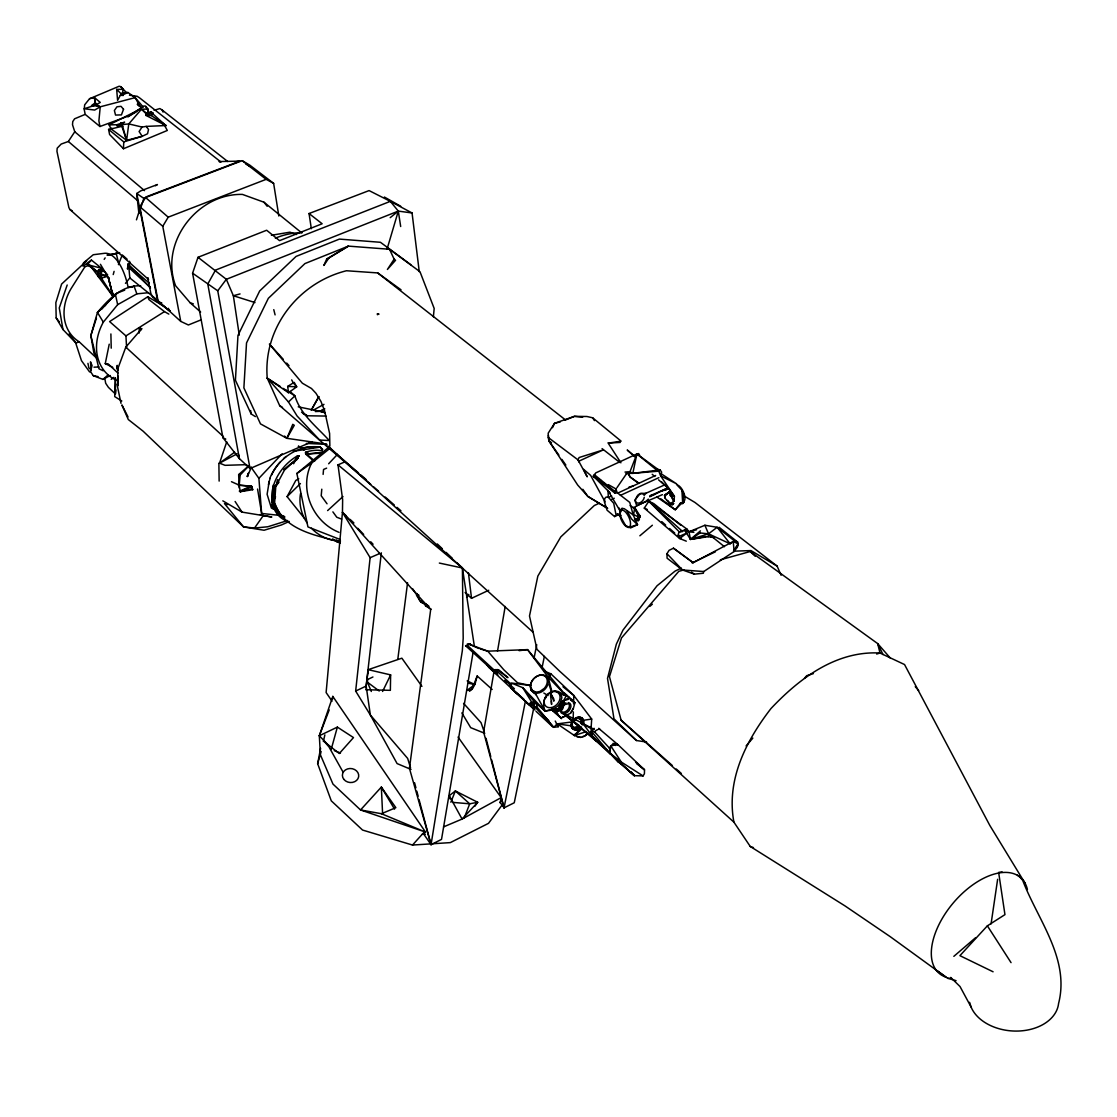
<?xml version="1.0" encoding="UTF-8"?>
<svg xmlns="http://www.w3.org/2000/svg" width="1117" height="1117" viewBox="0 0 1117 1117"><rect width="100%" height="100%" fill="white"/><g stroke="black" fill="none" stroke-linecap="round" stroke-linejoin="round"><path stroke-width="1.5" d="M115.344 377.755L114.73 396.633L121.809 400.989M117.997 376.094L117.899 385.812L117.802 369.043M139.164 333.048L139.22 328.216L141.705 328.747L140.197 330.674M239.192 487.934L238.661 474.585L248.742 465.803M365.915 688.058L368.233 669.669L390.629 674.891L390.364 690.334L365.706 689.734M104.816 378.495L105.682 383.271L108.419 387.362L115.4 393.98L115.512 378.049M573.133 720.144L573.356 711.92M573.566 703.682L573.789 695.444L550.793 673.774L544.049 670.982M139.611 109.452L109.103 124.825L111.058 128.93L126.598 140.351L121.334 124.699L128.776 123.917L142.054 127.059L146.173 126.403L148.533 129.46L147.556 133.761L142.18 136.316L126.598 140.351L128.776 123.917L141.524 109.173L146.299 113.096L150.865 112.091L165.861 125.537L165.134 126.5L167.313 130.466L123.47 148.743L123.75 141.887L108.586 129.418L111.728 128.204M371.305 691.493L367.451 682.222L367.647 679.08M368.038 672.797L368.233 669.669L401.869 658.192L421.933 686.369M591.088 728.493L591.689 719.069L573.789 695.444L562.968 686.746M370.746 484.359L279.655 405.611L267.242 378.16C262.956 328.133 298.393 282.685 346.479 270.747L377.714 272.925L401.031 289.82M514.392 688.756L510.553 685.252L511.223 688.24L529.584 705.19C530.952 696.156 542.373 709.295 545.166 711.082L559.058 709.002L566.193 695.863L527.531 649.619L487.752 651.169L480.212 648.921M548.405 435.295L548.88 440.866L577.671 485.015L587.835 496.423L606.81 507.914M562.689 701.392C560.762 715.732 564.322 706.977 563.038 701.392M673.705 501.393L669.069 492.164L664.503 495.417L665.229 498.364L669.823 503.935L674.054 501.226L674.389 496.325L660.65 475.884L658.765 471.151L660.119 469.908L661.655 472.128L660.65 475.884L676.637 483.87L660.664 473.426M296.103 460.427L298.239 457.705L284.416 470.159L275.801 486.272L274.628 502.538C283.495 529.681 314.561 535.113 338.507 541.466M321.794 489.19L321.207 495.766L327.044 503.809M323.12 474.39L323.553 469.461L326.625 468.135M248.909 465.845L240.155 475.018L239.233 485.169L240.253 491.675L252.637 489.735L251.171 486.077L238.619 485.183L238.884 484.136L238.438 484.918M332.559 699.116L332.81 696.408L425.521 832.095L422.184 834.301L412.508 845.052L362.564 830.057L331.288 800.847L317.647 763.693L320.607 748.32M99.944 126.514L85.213 114.381L84.194 109.354L84.683 104.803L89.555 98.729L94.373 97.514L100.265 102.415L96.565 104.551L100.237 106.813L98.896 120.873L99.944 126.514L127.743 116.28M433.382 316.837L434.178 308.46L419.992 271.738L389.526 249.259L348.406 246.117L304.927 263.584L268.345 298.323L246.522 342.961L243.883 387.906L260.498 423.888L286.901 438.325L326.066 443.994M581.552 724.109L582.125 718.231C580.114 715.829 567.813 721.191 576.47 719.46M581.748 724.305L582.32 718.413L579.067 718.734M620.13 513.262L620.452 510.022L622.029 508.375L624.277 508.71L633.213 514.909L637.542 524.683L630.56 527.95L625.506 525.409L621.024 517.45L620.13 513.262L622.029 508.375M552.859 710.147L561.697 708.555L562.284 702.635M559.84 710.119L562.186 709.03L553.069 710.328L557.704 710.733L561.893 708.736L562.633 701.336M123.01 89.304L116.657 89.402L117.592 100.362L120.329 95.294L122.423 95.057L123.01 89.304L120.859 86.693L119.142 86.246L89.555 98.729M150.488 288.018L128.092 263.947L129.013 267.759L127.478 268.806L128.092 263.947L129.013 267.759L150.153 287.362M115.4 393.98L115.847 389.875M411.028 769.418L397.093 763.581L370.369 715.034L355.653 691.06L370.132 557.662L342.458 512.34L342.64 499.732L338.004 464.867L345.167 461.74M410.553 767.854L407.663 758.429L370.369 715.034L366.153 686.061L381.33 552.831M559.673 703.961L559.058 709.002L561.865 697.497L560.916 693.908L566.193 695.863L548.126 677.07L527.531 649.619L519.112 650.666M397.875 658.723L407.565 582.781M630.128 505.666L634.568 508.207L633.688 514.518L639.217 517.478L634.679 519.768M145.964 115.428L146.299 113.096L148.1 115.735L150.865 112.091L153.113 112.775L151.353 115.54L145.964 115.428L165.861 125.537L146.173 126.403M991.072 923.899L997.635 879.288M638.994 519.698L639.343 517.297L639.343 519.531L637.961 520.801L634.582 518.916L638.31 520.634M705.525 536.579L690.474 539.399L688.994 531.804L687.039 529.193L684.609 530.017L690.474 539.399L708.108 536.677L708.527 533.842L704.883 525.269L688.994 531.804L684.609 530.017L679.318 531.901L678.34 533.898L679.625 538.506L686.313 541.173M561.963 708.36L561.446 711.543A5.334 3.519 -48.8 0 0 567.576 710.007A5.334 3.519 -48.8 0 0 568.609 703.64L564.001 704.785M473.091 652.37L441.522 839.384L431.05 844.661L462.326 650.806L463.192 638.338L462.41 567.995L457.398 563.191M269.239 481.343L267.103 494.272L271.361 508.012L273.833 509.352M599.061 742.805L595.487 740.473L590.251 734.553L592.876 738.086L610.608 754.17L609.407 748.125L610.845 745.961L617.519 744.243L644.537 769.85L644.411 773.732L643.099 775.924L634.358 775.659L609.687 752.942L610.845 745.961A5.878 3.77 -49.2 0 1 615.006 743.517L618.176 745.29M533.521 709.155L514.253 802.76L504.032 807.856L483.605 731.998L494.259 670.088M497.512 651.183L505.191 606.475M500.179 802.844L501.198 797.608L458.054 737.066M499.983 802.174L504.032 807.856L525.493 700.792M534.01 658.304L536.732 644.704M112.775 367.339L105.249 363.639L109.229 344.19M534.219 705.749L534.917 702.342M542.276 666.598L544.37 656.391M580.868 723.453L582.125 718.231L579.206 718.748M578.788 728.94A7.065 5.376 -46.7 0 1 572.504 728.591L572.197 721.889M581.119 723.062L582.125 718.231M625.967 473.44L632.808 473.343L636.913 453.935L638.631 453.586L639.594 455.08M129.46 95.21L137.14 96.285L139.485 97.793L220.971 162.049L219.016 161.546L239.862 161.141L147.332 196.397L143.87 198.421L138.899 213.515L136.735 193.506L140.77 190.867L157.427 184.528L155.389 185.757M321.137 751.462L317.647 763.693M323.371 741.534L324.865 734.916M127.478 268.806L130.047 262.718L129.474 261.238M719.111 527.28L737.639 542.052L738.169 543.853L734.12 551.533L703.738 571.541L703.333 573.258L694.383 574.138L682.459 569.977L667.086 558.207L666.961 553.697L669.083 550.346L673.439 548.182L693.14 562.703L733.227 541.494L738.169 543.853A5.99 3.826 -50.6 0 1 736.424 548.461L734.288 550.416M574.906 702.761L564.406 693.14L574.906 702.761L573.384 708.373L570.829 713.079L561.069 718.022L552.915 710.649L555.023 711.78M468.26 683.199L474.907 684.567L477.182 675.98L492.164 689.454M82.7 265.93L83.538 262.802L93.269 254.732L104.956 253.252A45.42 20.092 83.5 0 1 128.162 287.474L132.769 287.055M113.222 274.573L114.102 271.347M331.177 749.465L337.362 727.111L353.489 737.583L339.303 753.514L327.504 744.299L319.322 735.754L332.81 696.408M140.7 285.84C122.172 284.849 108.377 299.538 97.458 312.453L90.84 335.589L93.912 353.195L97.095 357.161M467.339 643.923L469.922 643.881L465.621 645.766L497.763 674.961L496.437 670.982L497.093 669.851L494.985 670.842L494.426 672.35M248.142 473.845L247.36 476.526L248.169 473.343M387.054 249.133L398.308 211.099L390.322 201.353L369.085 190.588L309.046 213.529L311.336 228.706M582.278 724.877L583.256 721.61L582.32 718.413M664.503 495.417L669.069 492.164L664.769 496.157L665.201 494.733L665.229 498.364M639.999 515.872L639.566 517.311L634.917 508.026L639.999 515.872L639.566 517.311L635.433 519.977M330.464 447.917L311.587 463.136C298.546 488.939 312.578 521.848 339.023 532.334M136.456 219.84L139.876 209.088L136.735 193.506L143.87 198.421M96.425 318.122L90.84 335.589L98.98 368.792L103.197 370.774M226.751 441.815L219.532 463.15L225.034 465.328L246.731 464.658M1025.155 883.393L989.76 825.337L904.547 664.545L879.987 653.026C836.242 650.569 799.493 678.298 770.953 708.569C745.891 741.032 726.064 780.043 733.911 822.154L750.261 846.477L845.052 905.943L890.319 936.73L945.973 977.152A62.859 34.767 -49.8 0 1 956.78 898.976A62.859 34.767 -49.8 0 1 1027.431 889.537M312.299 441.634L250.026 468.568L239.359 458.598L222.925 437.71L192.585 273.19L198.016 257.301L266.642 230.242L279.557 240.658L322.157 223.763L309.046 213.529M67.188 285.003L59.271 307.929L62.957 329.515L75.97 343.087L79.098 341.732L96.886 358.389M248.463 473.454L247.36 476.526L251.353 467.269M139.22 328.216L141.705 328.747L125.802 347.136L118.095 367.996L116.768 368.861L117.201 365.357L117.816 370.397M381.428 813.721L395.851 807.675L381.344 787.094L360.54 809.951L381.428 813.721L425.521 832.095L360.54 809.951L332.964 784.064L320.397 754.771L319.322 735.754L329.208 709.909M464.281 817.826L469.712 803.807L477.713 802.285L474.739 806.376M477.182 675.98L472.044 689.245L469.461 691.297M629.974 471.751L636.913 453.935L658.011 469.405L660.119 469.908L632.808 473.343L629.974 471.751L625.003 472.058M450.863 802.215L455.359 790.962L477.713 802.285L462.075 819.068L443.547 826.901M664.769 496.157L665.201 495.096M100.209 278.217L101.158 275.829L100.753 271.696L98.743 269.686L97.402 271.85L98.45 276.862L100.209 278.217L105.235 277.114M118.43 264.547L122.27 254.941L127.073 259.144M633.213 514.909L629.737 502.385L617.254 492.751L614.95 493.155L615.816 488.855L608.332 484.624M286.901 438.325L292.766 424.334L294.274 425.284L286.901 438.325L284.528 436.063M545.641 698.069L546.995 694.9L550.611 692.107L554.66 690.92L558.346 691.549L566.193 695.863L554.66 690.92M326.723 258.976L323.874 265.427L328.817 258.083L348.406 246.117L326.723 258.976L328.817 258.083M513.918 690.334L511.223 688.24L533.06 708.471L534.121 706.084L531.427 703.989M594.453 420.62L592.652 417.8L586.956 416.501L574.431 416.334L554.521 423.315L548.196 433.173L548.349 437.571L548.88 440.866L558.877 455.108M548.838 678.117L550.793 673.774L549.299 676.707M466.585 597.302L467.925 594.328M552.51 427.699L554.521 423.315L560.287 421.891M382.586 691.465L390.629 674.891M610.175 493.016L593.35 476.177L595.822 472.868L636.913 453.935L656.642 470.048L658.011 469.405M274.712 498.252L272.269 502.79L279.85 515.956L273.093 502.832L274.307 485.923L272.269 502.79L275.55 496.786M295.028 460.427L297.471 455.89L299.133 455.848L297.471 455.89A40.673 30.285 -47.9 0 0 272.171 491.424A40.673 30.285 -47.9 0 0 287.474 521.346M304.369 518.288L287.097 496.618L295.796 480.436L298.784 478.788M293.617 463.737L297.722 456.225L298.811 456.155M318.75 396.591L311.238 410.246L318.834 396.744M561.069 718.022L555.344 712.646L556.894 709.895M590.53 732.096L594.062 728.298M201.269 319.769L188.382 324.977L180.745 321.389L162.775 226.29L168.206 217.173L266.153 179.348L273.637 183.356L278.831 216.014M269.895 478.09C278.217 458.347 298.337 444.021 320.216 447.107L322.631 449.425M474.194 685.74L472.044 689.245L467.004 690.404M570.815 712.562L573.384 708.373M180.745 321.389L158.028 300.668L139.834 206.715L145.601 197.527L242.194 160.666L249.733 165.093L273.637 183.356M89.863 265.218L84.99 266.656L70.971 288.814A45.518 37.126 -47.5 0 0 79.098 341.732M104.188 259.367L105.152 257.873M394.133 259.158L387.404 269.462L395.558 260.261L394.133 259.158L389.526 249.259M560.999 701.63C558.36 708.164 551.226 709.504 545.166 711.082L522.714 687.667L511.237 682.99L531.05 685.615L517.562 682.78L503.837 669.809L487.752 651.169L469.768 644.411L478.704 648.474M678.996 536.495L687.192 532.851L679.625 538.506L644.286 508.109L648.809 501.24L653.822 503.641L680.867 525.311M161.728 302.833L158.6 302.204L152.61 296.968L150.823 293.366L147.751 277.658A6.144 5.013 -48.6 0 0 148.561 279.501L69.812 209.424L68.849 207.441L56.953 151.312L57.19 148.184L61.184 144.065L68.346 141.482L74.769 131.764L72.507 124.741L72.759 121.585L74.588 118.807L84.738 114.562M142.054 127.059L139.108 131.513L142.18 136.316L123.75 141.887M733.534 550.863L738.169 543.853M547.051 694.956A9.118 6.842 -46.7 0 0 547.176 707.145A9.118 6.842 -46.7 0 0 559.338 700.862A9.118 6.842 -46.7 0 0 553.795 691.479C544.733 692.763 541.452 703.473 545.166 711.082L536.034 694.606M616.863 487.808L626.232 474.167M128.022 416.892L121.907 404.968L128.301 419.531L143.116 431.19L243.548 526.917L254.522 528.048L263.347 515.509L271.822 517.017L242.026 512.117L222.828 500.849M502.552 804.408L488.506 823.341L450.346 842.609L412.508 845.052M250.026 468.568L217.745 290.811L226.332 279.306L398.308 211.099L412.061 212.97L419.266 271.696M680.309 503.264L682.71 503.558L684.246 501.938L680.309 503.264L675.254 509.757L656.824 496.953M275.801 486.272L278.999 482.181M125.467 283.341L129.823 277.951L128.818 266.935M117.313 380.604A50.195 40.296 -47.6 0 1 103.323 322.129L117.662 304.648L136.86 293.855L148.561 292.696M278.301 481.93L274.977 485.979L273.805 502.51L280.395 515.356L283.788 515.872M296.019 460.399L298.239 457.705L283.746 469.615M466.836 596.911L468.819 594.551M137.335 104.356L139.862 106.422L135.241 97.612L127.938 92.488L122.493 92.753L120.329 95.294L123.317 95.462M746.086 745.933L752.83 738.128M804.477 678.284L806.725 675.673L813.385 673.621M1002.117 871.902A62.845 33.51 -52.1 0 0 998.64 872.433L1004.951 914.628L987.372 925.839L959.908 955.663L993.097 971.79M529.584 705.19L529.695 703.417L534.121 706.084L553.725 727.335L558.207 726.734L555.261 721.065M664.783 484.848L646.031 493.225L644.16 495.32A5.473 3.672 -50.7 0 0 637.667 495.278L634.917 500.402L636.69 505.596L662.395 494.663M109.145 278.049L97.402 271.85L87.252 264.659L91.412 260.066L101.493 268.234L107.665 274.88M614.615 516.585L616.067 514.965L613.722 503.306L608.5 497.414L606.168 497.037L604.716 498.587L604.367 501.742L607.076 510.204L614.615 516.585L619.237 514.392M101.438 309.479L106.115 304.327M109.62 300.459L117.173 293.073L124.699 290.155M104.579 306.058L114.548 295.125L97.458 312.453L103.323 322.129M328.649 463.778L337.502 454.354M278.622 515.286L261.643 513.443L258.893 478.341L282.126 453.795M97.458 312.453L106.087 303.978M108.544 301.548L117.173 293.073M287.097 496.618L300.417 483.563M587.765 733.143L584.54 736.229L580.505 737.388L576.861 736.717M283.257 388.423L294.902 395.879C300.515 414.561 316.711 426.68 329.264 440.531L319.616 440.042L297.066 415.971L288.479 401.966L294.902 395.879L290.001 391.425M648.335 499.117L646.059 501.24L633.144 507.816M251.981 489.218L251.646 486.523L252.637 489.735L251.772 486.412L240.253 491.675L239.317 491.047M327.616 510.595L342.975 496.534M635.782 519.81L640.278 516.626M649.773 606.461L652.37 604.185M240.155 475.018C237.809 476.889 241.844 474.194 238.661 474.585M90.575 371.71L93.2 375.619L102.932 379.403L108.084 374.949M737.639 542.052L734.386 540.81L717.156 527.28L708.527 533.842L690.474 539.399L700.415 530.882M953.834 956.347L975.686 937.624M639.859 535.797L652.37 525.227M339.917 539.413L307.943 526.931L296.871 473.482L328.733 447.275M390.182 217.675L398.308 211.099L400.682 226.514M91.566 105.64L95.601 105.096L95.308 102.68L97.807 106.031L91.566 105.64L95.308 102.68L94.373 97.514L95.601 105.096L100.237 106.813L135.241 97.612M450.053 798.948L449.243 795.681L455.359 790.962L469.712 803.807L452.58 802.369M575.395 718.44L573.356 719.781A7.065 5.376 -46.7 0 1 581.119 717.561A7.065 5.376 -46.7 0 1 582.962 724.444M111.197 379.347L113.808 377.378M571.667 722.392A7.065 5.376 -46.7 0 0 572.504 728.591L579.569 725.464M466.934 690.376L473.58 685.531M91.412 260.066L83.524 265.804L84.99 266.656M234.654 452.176L219.532 463.15L237.055 453.851M698.753 532.823L708.527 533.842L730.155 543.797L734.386 540.81M296.871 473.482L311.587 463.136M690.474 539.399L700.261 532.851M564.28 700.568L569.223 697.329M665.55 494.58L669.418 492.011L674.389 496.325L669.963 495.459M165.33 307.063L147.765 296.745L109.606 321.584L125.942 335.896L126.584 347.457M322.394 450.696A40.673 30.285 -47.9 0 0 305.695 452.19C304.578 454.577 306.84 451.156 308.92 454.074M570.787 699.856L572.365 701.267M125.942 335.896L164.464 311.615L168.835 314.114M324.516 408.585L320.146 411.335L315.273 411.545M286.245 390.294L288.479 392.709L287.697 386.398L293.282 382.894L296.703 386.831L288.479 392.709L267.242 378.16L288.479 401.966M86.693 260.833L61.603 284.067L55.85 302.637L56.185 317.94L62.957 329.515M100.237 106.813L94.68 110.052L84.166 108.754L93.968 105.612M136.777 111.588L127.827 116.796L143.981 105.933L145.713 106.38L147.975 109.089L148.1 115.735L141.524 109.173L147.975 109.089M122.423 95.057L127.938 92.488M501.198 797.608L462.075 819.068L449.243 795.681M313.416 410.107L323.986 404.34M154.09 110.304L159.871 108.558L162.188 110.038L227.728 161.518M102.932 379.403L110.192 375.507M628.857 487.221L633.116 485.895M684.093 530.757L687.039 529.193L648.809 501.24L679.318 531.901L682.627 531.538L648.809 501.24M324.726 408.99L320.146 411.335L298.225 406.839M649.703 496.814L667.128 488.297L649.926 495.822L653.99 494.622M126.598 140.351L122.563 126.179L121.334 124.699L124.615 122.144L116.74 124.769L109.103 124.825M533.06 708.471L536.718 706.754L536.579 703.263M319.322 735.754L337.362 727.111M681.314 568.106L675.115 571.066L657.033 585.797L622.979 630.114L616.347 644.174L607.508 678.396L613.973 718.803L636.439 740.529L646.575 742.037M692.163 562.912L715.411 551.798M355.653 691.06L366.153 686.061M366.669 679.946L372.938 676.986M531.064 703.947L535.462 703.138L522.714 687.667L531.566 701.881M465.091 592.485L471.528 598.321L488.729 590.279M608.5 497.414L611.641 495.948M617.924 493.03L655.651 475.465M611.181 499.648L614.266 498.238M620.41 495.389L658.862 477.657M599.103 503.32L594.342 505.498L560.818 536.872L537.836 576.107L529.5 615.984L536.97 649.354L559.631 671.177L636.439 740.529M287.711 520.508L267.843 526.763L254.522 528.048M289.275 521.457L281.372 524.99L264.073 530.254L243.548 526.917L224.475 503.599L227.714 504.591M251.171 486.077L239.569 491.145M370.132 557.662L379.724 553.515M564.909 420.243L574.431 416.334L582.669 417.255M575.827 719.055L573.552 719.976A7.065 5.376 -46.7 0 1 581.315 717.742A7.065 5.376 -46.7 0 1 583.158 724.626M119.072 125.76L122.27 124.49M127.645 268.275L129.013 267.759M663.945 490.447L668.72 488.701L674.389 496.325M420.09 600.737L427.588 605.33L421.011 602.105L416.557 595.459L416.795 593.49L419.629 600.443L427.713 605.372L425.647 606.084L423.301 601.937M662.255 490.824L668.72 488.701L661.432 481.72M586.453 731.551L574.375 735.517L557.243 723.886L553.725 727.335L536.718 706.754M628.257 527.559L637.542 524.683L631.482 518.902L626.958 510.888M876.663 654.045L879.987 653.026L877.683 643.601L750.233 551.519L720.325 559.812M91.119 266.335L97.402 271.85L103.253 270.16M533.842 692.61L539.804 691.507L544.328 688.323A9.564 7.135 -46.6 0 0 541.913 675.157A9.564 7.135 -46.6 0 0 530.659 687.234L532.292 690.543L535.629 692.093L531.259 690.348L530.268 686.843A10.346 7.707 -46.6 0 1 541.117 674.85A10.346 7.707 -46.6 0 1 547.553 685.252A10.346 7.707 -46.6 0 1 533.842 692.61L531.259 690.348L532.292 690.543L530.659 687.234M683.786 569.949L678.801 571.332L621.485 637.933L609.463 676.665L621.136 720.256L733.911 822.154M696.575 529.751L688.994 531.804L693.866 532.32M240.057 293.925L233.355 295.726L226.332 279.306L198.016 257.301M562.396 717.1L566.473 716.011M564.839 700.261L568.93 699.172M107.986 255.248L119.603 252.61M111.058 128.93L122.563 126.179L120.804 122.744M106.967 255.067L119.351 252.931M240.253 491.675L251.842 488.701M573.356 719.781L576.274 719.264M101.158 275.829L106.269 274.936M572.49 728.591L579.807 727.307M571.862 722.573A7.065 5.376 -46.7 0 0 572.7 728.787L580.002 727.502M271.389 235.268L289.945 232.182L296.466 234.5M293.282 451.324L320.216 447.107L322.534 449.467M583.228 720.311L591.689 719.069M573.091 721.791L557.243 723.886L571.778 725.91M236.692 161.546L239.862 161.141M322.227 452.245L306.24 454.102L322.31 453.055M98.743 269.686L102.15 269.365M100.753 271.696L104.174 271.389M632.808 473.343L658.765 471.151M332.615 538.883L336.748 541.689L340.029 541.452M571.15 700.094L571.862 700.052M646.031 493.225L640.209 493.546L635.433 499.369A5.473 3.672 -50.7 0 0 639.119 503.027A5.473 3.672 -50.7 0 0 644.272 497.26M93.982 367.172L99.036 366.976M734.023 551.156L750.945 550.583L777.111 566.096L781.104 575.269M422.184 834.301L425.368 834.245M937.135 970.659L947.635 978.283L950.972 978.269M122.493 92.753L126.612 92.767L120.859 86.693M305.583 453.111L305.695 452.19L308.711 453.753M302.777 413.346L307.245 415.775L325.996 416.069M577.657 726.916L580.072 727.013M287.697 386.398L296.703 386.831L294.204 382.377M306.351 443.407L327.016 444.384M119.575 253.294L116.168 253.098L118.905 264.561M429.082 606.294L425.703 606.07L431.162 609.128M703.738 571.541L682.459 569.977L666.961 553.697M546.548 676.958L548.126 677.07L552.049 692.149M105.249 363.639L108.056 363.849L117.913 373.036M251.772 486.412L239.233 485.169L231.47 481.706M710.635 536.677L714.07 537.082M284.947 516.989L281.749 516.585L276.318 510.692M312.886 447.875L307.761 447.121A38.523 28.763 -47.8 0 0 303.293 447.875M708.108 536.677L713.637 537.486L708.527 533.842L724.444 546.716M704.883 525.269L717.156 527.28L730.155 543.797M620.27 442.444L608.974 443.03L621.122 441.145L592.652 417.8M93.2 375.619L98.114 376.638M439.344 563.066L462.41 567.995L474.25 645.514M591.144 731.035L610.608 754.17L592.527 736.201L591.144 731.035L594.537 731.83L609.407 748.125M323.455 412.117L320.146 411.335L324.977 412.801M470.131 644.802L471.248 645.081L469.922 643.881M87.252 264.659L101.493 268.234M947.635 978.283L956.068 980.67M580.505 737.388L574.375 735.517L574.306 734.358M260.107 514.518L263.347 515.509M254.983 302.567L233.355 295.726L239.275 335.128M301.464 232.685L263.961 202.205L242.445 194.414C197.304 193.241 159.354 242.822 175.606 285.77L190.225 302.847L193.325 303.852M750.261 846.477L753.472 847.621M334.29 750.638L340.49 752.984M530.128 704.576L534.121 706.084M336.748 541.689L340.14 543.002L337.613 540.865M341.579 519.112L336.775 517.227L332.88 511.865M644.286 508.109L647.302 509.506M535.043 709.993L511.223 688.24L523.831 699.13M412.061 212.97L390.322 201.353L215.525 270.105L207.776 283.983L239.359 458.598L237.921 455.554M467.185 680.909L474.907 684.567M222.925 437.71L225.774 439.079M594.244 729.415L562.493 712.869L595.487 740.473L583.381 724.137L593.281 729.792M421.011 602.105L427.713 605.372M418.987 595.263L415.999 593.797L412.564 588.659M326.122 445.278L358.473 472.84M486.635 664.447L488.674 667.226L492.262 669.097M617.896 513.96L620.843 515.551M564.63 694.243L566.738 695.402M162.9 123.903L165.861 125.537L159.047 120.608M614.95 493.155L593.35 476.177L600.834 480.408M384.388 197.039L400.738 206.268M238.228 484.596L239.233 485.169L238.535 484.233M298.462 446.102L304.341 449.467M245.935 164.087L250.445 166.684M543.853 693.057L548.112 695.542M69.812 209.424L72.2 210.834M684.833 496.395L695.011 502.496L777.111 566.096M607.676 508.361L587.835 496.423L582.837 489.288M555.47 708.723L557.062 709.686M617.017 514.099L619.935 515.872M617.506 514.351L620.326 516.068M335.854 540.321L340.14 543.002M410.874 264.757L380.436 242.291L339.414 239.094L296.075 256.421L259.661 290.992L237.963 335.449L235.422 380.255L251.13 413.932L255.388 416.613M301.562 412.187L307.245 415.775M336.412 540.056L339.163 541.801M609.687 752.942L621.261 762.017L643.099 775.924M298.337 446.409L304.075 450.081M267.242 378.16L280.339 386.552M279.655 405.611L282.503 407.44M571.234 699.507L571.904 700.177M217.745 290.811L192.585 273.19M165.861 125.537L151.353 115.54L150.865 112.091M593.35 476.177L607.411 485.923M691.549 572.183L694.383 574.138M638.715 482.991L630.17 477.043L627.391 472.756M548.88 440.866L551.561 442.723M693.14 562.703L673.439 548.182M367.451 682.222L379.235 691.018M168.234 308.278L169.993 311.182L156.436 301.018L155.193 298.323L129.823 277.951M548.349 437.571L578.034 459.897L587.207 476.833L583.605 469.335L590.628 475.367L605.079 501.854M561.767 708.653L561.893 708.736A7.149 5.376 -46.7 0 0 563.554 700.806M497.065 669.46L507.942 677.656L498.699 669.823M638.072 483.019L630.17 477.043L627.922 472.575M660.915 498.866L675.254 509.757L682.627 502.245L683.813 494.51L681.901 490.181L676.525 484.443M578.578 725.087L562.493 712.869L598.154 741.744M164.464 311.615L148.91 299.579L147.765 296.745M242.194 160.666L266.153 179.348M377.714 272.925L565.146 419.671M602.077 448.601L619.865 462.522M465.621 645.766L466.431 646.394M636.634 763.567L644.537 769.85L635.615 762.241M600.024 729.471L598.628 728.34L617.003 743.838M594.216 474.543L614.797 491.354M338.004 464.867L462.41 567.995M634.707 456.239L627.209 449.997L634.749 456.797M634.358 775.659L617.547 760.859L634.358 775.659L631.245 771.861M74.769 131.764L144.526 190.63M68.346 141.482L137.712 200.711M139.834 206.715L162.775 226.29M128.315 265.148L149.231 283.132M145.601 197.527L168.206 217.173M613.177 743.28L615.704 745.472M652.23 474.306L654.757 476.512M658.569 479.849L668.72 488.701M373.371 486.663L378.621 491.257M385.183 497.009L394.371 505.052M396.996 507.355L400.933 510.804M361.084 475.13L366.32 479.738M661.781 521.625L665.676 525.06M669.558 528.481L674.752 533.06M677.335 535.336L681.23 538.771M190.225 302.847L200.641 312.048M621.136 720.256L672.392 765.564M676.232 768.971L681.356 773.495M305.709 453.223L314.645 461.126M305.988 454.326L313.64 461.098M551.756 709.463L555.344 712.646M531.748 704.045L535.49 707.354M511.014 684.93L507.425 681.747L510.678 685.754M532.949 632.152L328.398 446.395L329.864 446.13L329.613 433.466L324.6 410.819L320.97 401.45L315.957 393.254L311.503 388.507L302.344 383.201L269.392 344.078L283.243 359.283M167.69 309.074L169.993 311.182M542.722 715.103L548.838 720.674M125.802 347.136L223.442 436.649M495.166 669.502L511.572 684.637M467.52 645.542L494.985 670.842M346.27 515.872L342.458 512.34L326.122 692.554L332.07 701.169M350.096 519.405L353.907 522.938M488.674 667.226L517.185 693.797M536.062 711.32L552.566 726.72M531.259 690.348L536.369 694.983M551.463 709.337L561.614 718.706M504.647 680.281L507.132 682.627M137.628 104.007L141.273 107.469M750.233 551.519L755.176 556.252M437.319 543.965L442.332 548.782M446.102 552.384L452.371 558.388M137.475 104.09L139.862 106.422M950.693 977.417L960.02 986.534L971.064 1006.989A44.792 31.444 3.9 0 0 1018.634 1031.033A44.792 31.444 3.9 0 0 1058.567 1003.541C1069.988 958.944 1038.21 920.478 1023.018 881.187M116.657 89.402L121.264 93.926M605.791 748.893L618.511 762.506M123.47 148.743L109.592 134.501L108.586 129.418M353.056 523.384L342.458 512.34L430.687 609.533L409.436 768.314L431.05 844.661L423.12 833.184M357.775 528.285L363.667 534.429M370.732 541.787L373.078 544.244M147.947 284.779L150.25 287.278M286.692 363.081L289.01 365.608M463.569 703.361L481.022 722.643L484.206 731.789M890.207 657.955L877.683 643.601L883.016 654.562M915.256 686.648L918.677 690.571M323.637 740.739L327.951 745.723M483.605 731.998L484.736 733.311L470.704 727.67L461.838 712.911M134.166 96.481L143.241 107.078M96.565 104.551L97.807 106.031M559.715 706.126L561.697 708.555M56.185 317.94L59.396 321.975M69.003 334.053L75.411 342.109L81.457 360.623L89.597 371.947L91.147 370.523L90.477 361.838L92.069 365.496L91.008 369.615L88.871 367.926L87.936 363.36M263.961 202.205L267.186 206.268M90.868 266.572L113.124 296.591L108.335 277.561L100.432 264.296M251.018 467.199L258.893 478.341M561.865 459.38L565.858 465.077M235.101 501.477L242.026 512.117M607.983 442.835L620.926 462.787M610.845 745.961L621.261 762.017M987.372 925.839L1011.053 962.645M97.402 271.85L113.082 296.312L112.887 292.975M556.42 723.914L558.207 726.734M394.538 809.113L381.344 787.094L382.614 814.042M620.256 511.209L607.941 490.475L608.36 497.288M149.51 113.711L145.713 106.38M327.504 744.299L343.17 772.308M550.248 692.526L553.864 699.144L553.837 701.183L550.248 692.526L551.589 704.436L551.449 701.155M618.916 507.886L620.535 510.972M291.691 379.892L293.282 382.894M669.418 492.011L674.054 501.226M634.568 508.207L639.217 517.478M557.201 712.702L558.723 715.802M572.588 700.513L574.082 703.612M162.188 110.038L163.082 112.077M158.6 302.204L157.26 299.147L139.876 209.088M615.816 488.855L617.254 492.751M133.942 285.854L136.86 293.855M549.145 684.777L551.728 692.596M969.584 1002.326L971.064 1006.989M414.589 782.794L415.915 787.82M416.809 791.157L418.149 796.17M419.029 799.521L431.05 844.661M486.021 738.281L490.74 756.502M491.606 759.825L504.032 807.856M273.777 309.646L275.089 314.896M115.316 293.939L117.662 304.648M116.992 384.178L120.999 403.321M257.566 489.051L261.643 513.443M250.613 410.511L251.13 413.932M571.527 699.814L571.653 700.68M468.414 572.756L471.528 598.321M238.954 455.15L239.359 458.598M733.227 541.494L734.12 551.533M682.71 503.558L681.901 490.181M110.89 333.955L111.225 348.169M218.876 463.206L219.141 481.106M276.765 482.6A30.718 22.926 -47.8 0 1 277.756 479.542M274.014 508.5A38.523 28.763 -47.8 0 1 271.11 504.465M268.443 484.778A38.523 28.763 -47.8 0 1 270.244 478.23M271.543 475.032A38.523 28.763 -47.8 0 1 280.088 462.089M283.592 458.584A38.523 28.763 -47.8 0 1 286.12 456.42M273.358 494.454A32.728 24.434 -47.8 0 1 272.995 491.452M272.981 488.255A32.728 24.434 -47.8 0 1 273.344 484.946M340.476 541.061A39.486 36.805 46.5 0 1 311.434 528.243M306.993 522.728A39.486 36.805 46.5 0 1 300.529 493.532M275.354 238.172A75.384 59.033 -50.6 0 1 302.274 232.699M1017.419 875.156A62.845 33.51 -52.1 0 1 1022.111 879.791M561.893 708.736A7.149 5.376 -46.7 0 1 554.06 711.012M563.345 700.61A7.149 5.376 -46.7 0 1 560.511 709.63A7.149 5.376 -46.7 0 1 552.105 709.197M578.983 729.122A7.065 5.376 -46.7 0 1 572.7 728.787M577.517 717.826A5.431 4.119 -46.7 0 1 581.315 721.303M575.534 727.53A5.431 4.119 -46.7 0 1 571.75 724.039M563.038 702.551A5.487 4.133 -46.7 0 1 563.54 704.45M557.704 710.733A5.487 4.133 -46.7 0 1 554.409 709.141M568.218 702.579A6.451 4.245 -48.8 0 1 568.735 711.068A6.451 4.245 -48.8 0 1 560.413 711.194M563.61 704.227A6.451 4.245 -48.8 0 1 565.942 702.872M563.736 705.05A5.32 3.519 -48.8 0 1 562.144 706.81M677.851 485.127A9.271 4.175 65 0 1 684.218 493.923A9.271 4.175 65 0 1 683.241 501.854M590.907 726.525A8.964 6.828 -46.8 0 1 590.586 728.912M588.031 733.408A8.964 6.828 -46.8 0 1 582.515 736.648M594.537 731.83A5.836 3.784 -49.2 0 1 597.916 729.569M579.137 461.056L579.025 462.033L578.034 459.897L579.067 457.551L603.362 449.858L579.137 461.056M581.468 727.251L580.812 729.778L574.375 735.517L581.468 727.251M123.526 109.257L121.432 114.897L115.54 115.065L114.381 110.485L116.964 106.785L121.027 106.338L123.526 109.257M673.607 503.474L672.741 504.563L671.108 504.367L667.198 500.374L670.758 504.521L672.392 504.73L673.607 503.474M378.747 314.086L377.392 314.701L377.323 313.751L378.747 314.086M122.563 126.179L117.159 126.053L116.74 124.769L122.563 126.179M113.082 296.312L108.335 277.561L113.082 296.312M343.841 779.345A8.182 7.009 5.7 0 0 357.957 778.703A8.182 7.009 5.7 0 0 349.886 768.51A8.182 7.009 5.7 0 0 343.841 779.345M619.949 515.495A9.355 4.021 65 0 0 628.927 527.238A9.355 4.021 65 0 0 626.595 513.303A9.355 4.021 65 0 0 619.949 515.495"/></g></svg>
